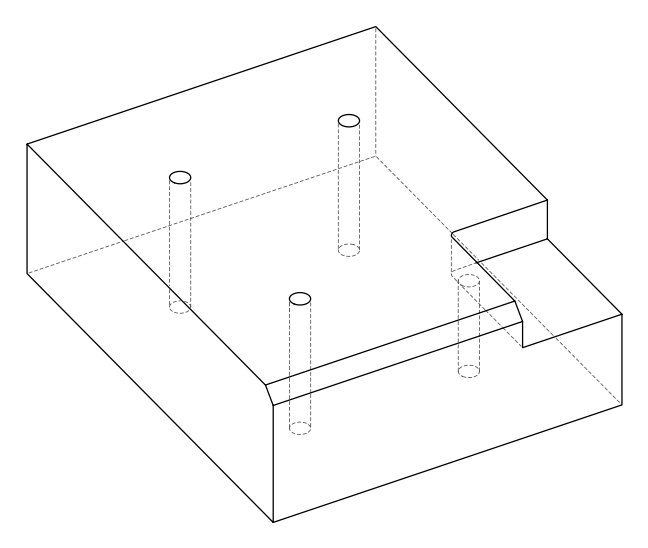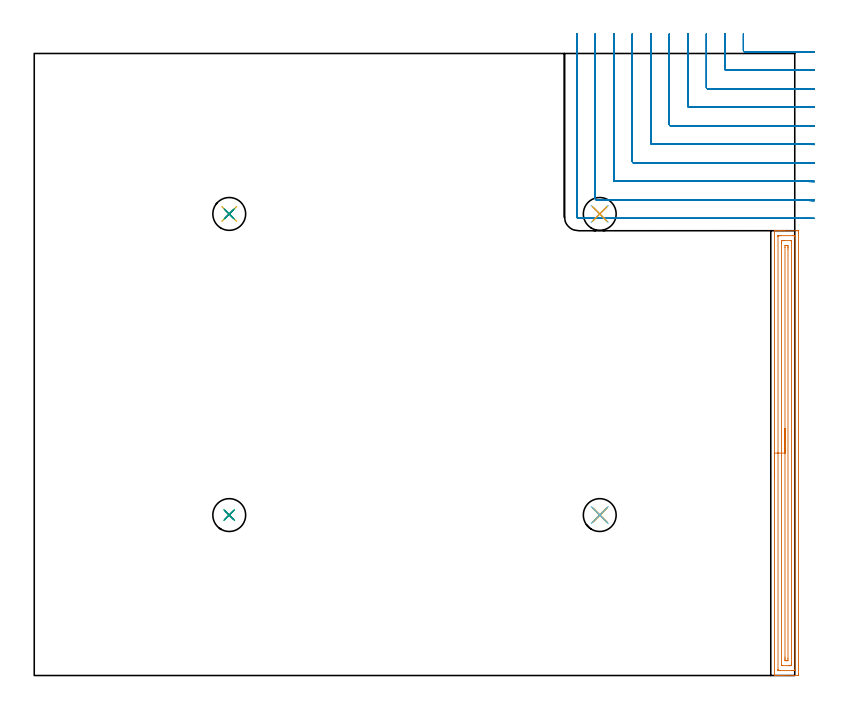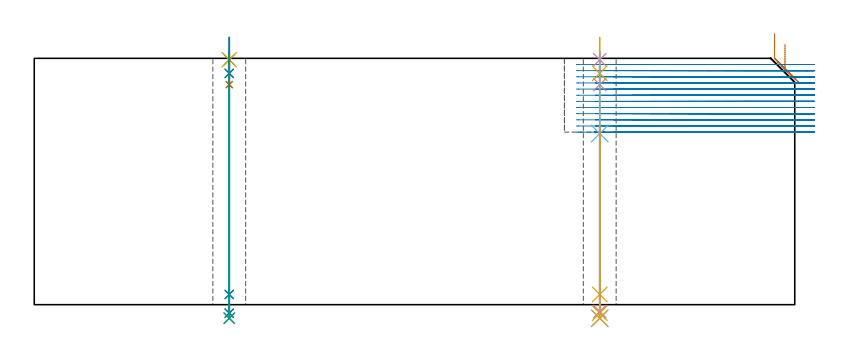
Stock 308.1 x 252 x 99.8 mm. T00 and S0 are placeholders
(PLAN: 17 operations, 13 tool changes, 37.6 min)
(1 AREA_MILL | FG_CHAMFER_SURFACE | UGT0205_001 | 5.97 min | 8747 mm3)
(2 MILL_CORNER_NOTCH_RECTANGULAR | CORNER_NOTCH_RECTANGULAR | NXT0201_013 | Follow Part, ap 2.5, ae 75% | 27.79 min | 199837 mm3)
(3 SPOT_DRILL | STEP1HOLE | NXT0321_9005460120000 | 0.03 min | 0 mm3)
(4 SPOT_DRILL_1 | STEP1HOLE_1 | NXT0321_9005460120000 | 0.03 min | 3 mm3)
(5 SPOT_DRILL_2 | STEP1HOLE_2 | NXT0321_9005460120000 | 0.03 min | 3 mm3)
(6 SPOT_DRILL_3 | STEP1HOLE_3 | NXT0321_9005460120000 | 0.04 min | 9 mm3)
(7 DRILL_BLIND_HOLE_INTO_CENTER | STEP1HOLE | NXT0301_042 | 0.05 min | 386 mm3)
(8 GUN_DRILL_THROUGH_HOLE | STEP1HOLE | UGT0307_005 | 0.54 min | 5000 mm3)
(9 DRILL_TO_ENLARGE_THROUGH_HOLE | STEP1HOLE | UGT0301_267 | 0.43 min | 8466 mm3)
(10 DRILL_BLIND_HOLE_INTO_CENTER_1 | STEP1HOLE_1 | NXT0301_042 | 0.05 min | 389 mm3)
(11 GUN_DRILL_THROUGH_HOLE_1 | STEP1HOLE_1 | UGT0307_005 | 0.54 min | 4977 mm3)
(12 DRILL_TO_ENLARGE_THROUGH_HOLE_1 | STEP1HOLE_1 | UGT0301_267 | 0.43 min | 8478 mm3)
(13 DRILL_BLIND_HOLE_INTO_CENTER_2 | STEP1HOLE_2 | NXT0301_042 | 0.05 min | 383 mm3)
(14 GUN_DRILL_THROUGH_HOLE_2 | STEP1HOLE_2 | UGT0307_005 | 0.54 min | 4987 mm3)
(15 DRILL_TO_ENLARGE_THROUGH_HOLE_2 | STEP1HOLE_2 | UGT0301_267 | 0.43 min | 8464 mm3)
(16 DRILL_THROUGH_HOLE_INTO_CENTER | STEP1HOLE_3 | NXT0301_042 | 0.31 min | 2749 mm3)
(17 DRILL_TO_ENLARGE_THROUGH_HOLE_3 | STEP1HOLE_3 | UGT0301_267 | 0.32 min | 6931 mm3)
(TOOL UGT0205_001 | Chamfer Mill 20 x 3 x 45 deg. | D20 FL50 Z2)
(TOOL NXT0201_013 | ENDMILL 10mm | D10 FL30 Z4)
(TOOL NXT0321_9005460120000 | NC Spot Drill, 142deg, 12mm, Carbide, Uncoated | D12 PA142 FL30 Z2)
(TOOL NXT0301_042 | Carbide Drill 7.1mm [860.1-0710-057A1-MM 2214] | D7.1 PA140 FL85 Z2)
(TOOL UGT0307_005 | Gun Drill 8.3 mm | D8.3 PA130 FL24 Z1)
(TOOL UGT0301_267 | Twist Drill 13.3 mm | D13.3 PA118 FL108 Z2)
(OP 1 AREA_MILL)
G17 G21 G94 G90
T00 M6
G54
G17 G0 G90 X299.9 Y80.1 S1061 M3
G43 Z109.8 H0
G94 G1 Y80.138 Z108.928 F250.
Y80.252 Z108.063
Y80.441 Z107.212
Y80.703 Z106.38
Y81.037 Z105.574
Y81.44 Z104.8
Y81.909 Z104.064
Y82.44 Z103.372
Y83.029 Z102.729
Y83.672 Z102.139
Y84.364 Z101.608
Y85.1 Z101.14
Y85.874 Z100.737
Y86.68 Z100.403
Y87.512 Z100.141
Y88.364 Z99.952
Y89.228 Z99.838
Y90.1 Z99.8
Y180.064
X299.906 Y180.19 Z99.793
X300.172 Y180.2 Z99.527
X300.883 Z98.816
X301.569 Z98.13
X302.107 Z97.589
X302.376 Z97.321
X302.988 Z96.709
X303.257 Z96.44
X303.869 Z95.825
X308.849 Z90.848
X309.155 Y180.197 Z90.542
X309.591 Y180.191 Z90.106
X309.595 Y180.063 Z90.103
X309.599 Y179.619 Z90.101
X309.6 Y179.169 Z90.1
Y0.581
X309.595 Y0.136 Z90.103
X309.591 Y0.01 Z90.106
X309.461 Y0. Z90.236
X303.869 Z95.825
X303.257 Z96.44
X302.988 Z96.709
X302.376 Z97.321
X302.107 Z97.589
X301.569 Z98.13
X300.883 Z98.816
X300.17 Y0.001 Z99.528
X299.906 Y0.01 Z99.793
X299.9 Y0.136 Z99.8
Y90.1
X301.314 Z98.386
X301.315 Y177.837 Z98.385
X301.316 Y178.038 Z98.384
X301.319 Y178.137 Z98.381
X301.321 Y178.179 Z98.379
X301.39 Y178.19 Z98.31
X301.75 Y178.198 Z97.95
X302.107 Y178.199 Z97.593
X302.629 Y178.2 Z97.071
X307.393 Z92.307
X307.917 Y178.198 Z91.783
X308.096 Y178.191 Z91.604
X308.179 Y178.186 Z91.521
X308.184 Y177.928 Z91.516
X308.185 Y177.837 Z91.515
Y2.363
X308.184 Y2.163 Z91.516
X308.181 Y2.063 Z91.519
X308.179 Y2.021 Z91.521
X308.11 Y2.01 Z91.59
X307.749 Y2.002 Z91.951
X307.393 Y2.001 Z92.307
X306.871 Y2. Z92.829
X302.107 Z97.593
X301.583 Y2.002 Z98.117
X301.404 Y2.009 Z98.296
X301.321 Y2.014 Z98.379
X301.316 Y2.272 Z98.384
X301.315 Y2.363 Z98.385
X301.314 Y90.1 Z98.386
X302.728 Z96.972
X302.729 Y175.165 Z96.971
Y175.426
X302.734 Y176.056 Z96.966
X302.735 Y176.178 Z96.965
X302.853 Y176.192 Z96.847
X302.988 Y176.196 Z96.712
X303.726 Y176.2 Z95.974
X303.869 Z95.831
X306.369 Z93.331
X306.512 Y176.199 Z93.188
X306.655 Y176.195 Z93.045
X306.749 Y176.19 Z92.951
X306.766 Y176.185 Z92.934
X306.767 Y176.174 Z92.933
X306.77 Y176.143 Z92.93
X306.771 Y176.056 Z92.929
Y175.793
Y5.035
Y4.774
X306.766 Y4.144 Z92.934
X306.764 Y4.022 Z92.936
X306.647 Y4.008 Z93.053
X306.512 Y4.004 Z93.188
X305.774 Y4. Z93.926
X305.631 Z94.069
X303.131 Z96.569
X302.988 Y4.001 Z96.712
X302.845 Y4.005 Z96.855
X302.751 Y4.01 Z96.949
X302.734 Y4.015 Z96.966
X302.733 Y4.026 Z96.967
X302.73 Y4.057 Z96.97
X302.729 Y4.144 Z96.971
Y4.407
X302.728 Y90.1 Z96.972
X304.143 Z95.557
X304.144 Y173.384 Z95.556
X304.147 Y173.993 Z95.553
X304.151 Y174.19 Z95.549
X304.346 Y174.194 Z95.354
X304.75 Y174.199 Z94.95
X304.824 Y174.2 Z94.876
X305.169 Y174.194 Z94.531
X305.336 Y174.19 Z94.364
X305.35 Y174.099 Z94.35
X305.355 Y173.662 Z94.345
X305.357 Y173.384 Z94.343
Y172.769
X305.356 Y6.817 Z94.344
X305.353 Y6.207 Z94.347
X305.349 Y6.01 Z94.351
X305.154 Y6.006 Z94.546
X304.75 Y6.001 Z94.95
X304.676 Y6. Z95.024
X304.331 Y6.006 Z95.369
X304.164 Y6.01 Z95.536
X304.15 Y6.101 Z95.55
X304.145 Y6.538 Z95.555
X304.143 Y6.817 Z95.557
Y7.431
Y90.1
Y90.972 Z95.595
Y91.837 Z95.709
Y92.688 Z95.898
Y93.52 Z96.16
Y94.326 Z96.494
Y95.1 Z96.897
Y95.836 Z97.366
Y96.528 Z97.897
Y97.171 Z98.486
Y97.76 Z99.129
Y98.292 Z99.822
Y98.76 Z100.557
Y99.163 Z101.331
Y99.497 Z102.137
Y99.759 Z102.969
Y99.948 Z103.821
Y100.062 Z104.686
Y100.1 Z105.557
G0 Z109.8
M5
M2
(OP 2 MILL_CORNER_NOTCH_RECTANGULAR)
G17 G21 G94 G90
T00 M6
G54
G17 G0 G90 X287.3 Y260. S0 M3
G43 Z109.8 H0
Z97.308
G94 G1 Y257. F250.
Y253.195 F500.
G3 X287.795 Y252.7 R0.5
G1 X311.589
G2 X313.053 Y252.684 R67.5
G1 X316.052 Y252.619 F250.
G0 Z109.8
X279.8 Y260.
Z97.308
G1 Y257.
Y245.695 F500.
G3 X280.295 Y245.2 R0.5
G1 X311.589
G2 X313.1 Y245.181 R60.
G1 X316.099 Y245.105 F250.
G0 Z109.8
X272.3 Y260.
Z97.308
G1 Y257.
Y238.196 F500.
G3 X272.796 Y237.7 R0.5
G1 X311.589
G2 X313.1 Y237.678 R52.5
G1 X316.099 Y237.592 F250.
G0 Z109.8
X264.8 Y260.
Z97.308
G1 Y257.
Y230.696 F500.
G3 X265.296 Y230.2 R0.5
G1 X311.589
G2 X313.1 Y230.175 R45.
G1 X316.098 Y230.074 F250.
G0 Z109.8
X257.3 Y260.
Z97.308
G1 Y257.
Y223.196 F500.
G3 X257.796 Y222.7 R0.5
G1 X311.589
G2 X313.1 Y222.67 R37.5
G1 X316.098 Y222.549 F250.
G0 Z109.8
X249.8 Y260.
Z97.308
G1 Y257.
Y215.696 F500.
G3 X250.296 Y215.2 R0.5
G1 X311.589
G2 X313.1 Y215.162 R30.
G1 X316.096 Y215.011 F250.
G0 Z109.8
X242.3 Y260.
Z97.308
G1 Y257.
Y208.197 F500.
G3 X242.797 Y207.7 R0.5
G1 X311.589
G2 X313.1 Y207.649 R22.5
G1 X316.093 Y207.448 F250.
G0 Z109.8
X234.8 Y260.
Z97.308
G1 Y257.
Y200.697 F500.
G3 X235.297 Y200.2 R0.5
G1 X311.589
G2 X313.1 Y200.124 R15.
G1 X316.085 Y199.822 F250.
G0 Z109.8
X227.3 Y260.
Z97.308
G1 Y257.
Y193.197 F500.
G3 X227.797 Y192.7 R0.5
G1 X311.589
G2 X313.1 Y192.546 R7.5
G1 X316.038 Y191.942 F250.
G0 Z109.8
X219.8 Y260.
Z97.308
G1 Y257.
Y185.9 F500.
G3 X220.5 Y185.2 R0.7
G1 X311.589
X314.589 F250.
G0 Z109.8
X287.3 Y260.
Z94.817
G1 Y257.
Y253.195 F500.
G3 X287.795 Y252.7 R0.5
G1 X312.99
X313.051
X316.051 Y252.697 F250.
G0 Z109.8
X279.8 Y260.
Z94.817
G1 Y257.
Y245.695 F500.
G3 X280.295 Y245.2 R0.5
G1 X312.99
X313.1
X316.1 Y245.194 F250.
G0 Z109.8
X272.3 Y260.
Z94.817
G1 Y257.
Y238.196 F500.
G3 X272.796 Y237.7 R0.5
G1 X312.99
X313.1
X316.1 Y237.694 F250.
G0 Z109.8
X264.8 Y260.
Z94.817
G1 Y257.
Y230.696 F500.
G3 X265.296 Y230.2 R0.5
G1 X312.99
X313.1
X316.1 Y230.193 F250.
G0 Z109.8
X257.3 Y260.
Z94.817
G1 Y257.
Y223.196 F500.
G3 X257.796 Y222.7 R0.5
G1 X312.99
X313.1
X316.1 Y222.691 F250.
G0 Z109.8
X249.8 Y260.
Z94.817
G1 Y257.
Y215.697 F500.
G3 X250.297 Y215.2 R0.5
G1 X312.99
X313.1
X316.1 Y215.189 F250.
G0 Z109.8
X242.3 Y260.
Z94.817
G1 Y257.
Y208.197 F500.
G3 X242.797 Y207.7 R0.5
G1 X312.99
X313.1
X316.1 Y207.685 F250.
G0 Z109.8
X234.8 Y260.
Z94.817
G1 Y257.
Y200.697 F500.
G3 X235.297 Y200.2 R0.5
G1 X312.99
X313.1
X316.1 Y200.178 F250.
G0 Z109.8
X227.3 Y260.
Z94.817
G1 Y257.
Y193.197 F500.
G3 X227.797 Y192.7 R0.5
G1 X312.99
X313.1 Y192.699
X316.1 Y192.655 F250.
G0 Z109.8
X219.8 Y260.
Z94.817
G1 Y257.
Y185.9 F500.
G3 X220.5 Y185.2 R0.7
G1 X312.99
X315.99 F250.
G0 Z109.8
X287.3 Y260.
Z92.325
G1 Y257.
Y253.195 F500.
G3 X287.795 Y252.7 R0.5
G1 X313.051
X316.051 F250.
G0 Z109.8
X279.8 Y260.
Z92.325
G1 Y257.
Y245.695 F500.
G3 X280.295 Y245.2 R0.5
G1 X313.1
X316.1 F250.
G0 Z109.8
X272.3 Y260.
Z92.325
G1 Y257.
Y238.196 F500.
G3 X272.796 Y237.7 R0.5
G1 X313.1
X316.1 F250.
G0 Z109.8
X264.8 Y260.
Z92.325
G1 Y257.
Y230.696 F500.
G3 X265.296 Y230.2 R0.5
G1 X313.1
X316.1 F250.
G0 Z109.8
X257.3 Y260.
Z92.325
G1 Y257.
Y223.196 F500.
G3 X257.796 Y222.7 R0.5
G1 X313.1
X316.1 F250.
G0 Z109.8
X249.8 Y260.
Z92.325
G1 Y257.
Y215.696 F500.
G3 X250.296 Y215.2 R0.5
G1 X313.1
X316.1 F250.
G0 Z109.8
X242.3 Y260.
Z92.325
G1 Y257.
Y208.197 F500.
G3 X242.797 Y207.7 R0.5
G1 X313.1
X316.1 F250.
G0 Z109.8
X234.8 Y260.
Z92.325
G1 Y257.
Y200.697 F500.
G3 X235.297 Y200.2 R0.5
G1 X313.1
X316.1 F250.
G0 Z109.8
X227.3 Y260.
Z92.325
G1 Y257.
Y193.197 F500.
G3 X227.797 Y192.7 R0.5
G1 X313.1
X316.1 F250.
G0 Z109.8
X219.8 Y260.
Z92.325
G1 Y257.
Y185.9 F500.
G3 X220.5 Y185.2 R0.7
G1 X313.1
X316.1 F250.
G0 Z109.8
X287.3 Y260.
Z89.833
G1 Y257.
Y253.195 F500.
G3 X287.795 Y252.7 R0.5
G1 X313.051
X316.051 F250.
G0 Z109.8
X279.8 Y260.
Z89.833
G1 Y257.
Y245.695 F500.
G3 X280.295 Y245.2 R0.5
G1 X313.1
X316.1 F250.
G0 Z109.8
X272.3 Y260.
Z89.833
G1 Y257.
Y238.196 F500.
G3 X272.796 Y237.7 R0.5
G1 X313.1
X316.1 F250.
G0 Z109.8
X264.8 Y260.
Z89.833
G1 Y257.
Y230.696 F500.
G3 X265.296 Y230.2 R0.5
G1 X313.1
X316.1 F250.
G0 Z109.8
X257.3 Y260.
Z89.833
G1 Y257.
Y223.196 F500.
G3 X257.796 Y222.7 R0.5
G1 X313.1
X316.1 F250.
G0 Z109.8
X249.8 Y260.
Z89.833
G1 Y257.
Y215.696 F500.
G3 X250.296 Y215.2 R0.5
G1 X313.1
X316.1 F250.
G0 Z109.8
X242.3 Y260.
Z89.833
G1 Y257.
Y208.197 F500.
G3 X242.797 Y207.7 R0.5
G1 X313.1
X316.1 F250.
G0 Z109.8
X234.8 Y260.
Z89.833
G1 Y257.
Y200.697 F500.
G3 X235.297 Y200.2 R0.5
G1 X313.1
X316.1 F250.
G0 Z109.8
X227.3 Y260.
Z89.833
G1 Y257.
Y193.197 F500.
G3 X227.797 Y192.7 R0.5
G1 X313.1
X316.1 F250.
G0 Z109.8
X219.8 Y260.
Z89.833
G1 Y257.
Y185.9 F500.
G3 X220.5 Y185.2 R0.7
G1 X313.1
X316.1 F250.
G0 Z109.8
X287.3 Y260.
Z87.342
G1 Y257.
Y253.195 F500.
G3 X287.795 Y252.7 R0.5
G1 X313.051
X316.051 F250.
G0 Z109.8
X279.8 Y260.
Z87.342
G1 Y257.
Y245.695 F500.
G3 X280.295 Y245.2 R0.5
G1 X313.1
X316.1 F250.
G0 Z109.8
X272.3 Y260.
Z87.342
G1 Y257.
Y238.196 F500.
G3 X272.796 Y237.7 R0.5
G1 X313.1
X316.1 F250.
G0 Z109.8
X264.8 Y260.
Z87.342
G1 Y257.
Y230.696 F500.
G3 X265.296 Y230.2 R0.5
G1 X313.1
X316.1 F250.
G0 Z109.8
X257.3 Y260.
Z87.342
G1 Y257.
Y223.196 F500.
G3 X257.796 Y222.7 R0.5
G1 X313.1
X316.1 F250.
G0 Z109.8
X249.8 Y260.
Z87.342
G1 Y257.
Y215.696 F500.
G3 X250.296 Y215.2 R0.5
G1 X313.1
X316.1 F250.
G0 Z109.8
X242.3 Y260.
Z87.342
G1 Y257.
Y208.197 F500.
G3 X242.797 Y207.7 R0.5
G1 X313.1
X316.1 F250.
G0 Z109.8
X234.8 Y260.
Z87.342
G1 Y257.
Y200.697 F500.
G3 X235.297 Y200.2 R0.5
G1 X313.1
X316.1 F250.
G0 Z109.8
X227.3 Y260.
Z87.342
G1 Y257.
Y193.197 F500.
G3 X227.797 Y192.7 R0.5
G1 X313.1
X316.1 F250.
G0 Z109.8
X219.8 Y260.
Z87.342
G1 Y257.
Y185.9 F500.
G3 X220.5 Y185.2 R0.7
G1 X313.1
X316.1 F250.
G0 Z109.8
X287.3 Y260.
Z84.85
G1 Y257.
Y253.195 F500.
G3 X287.795 Y252.7 R0.5
G1 X313.051
X316.051 F250.
G0 Z109.8
X279.8 Y260.
Z84.85
G1 Y257.
Y245.695 F500.
G3 X280.295 Y245.2 R0.5
G1 X313.1
X316.1 F250.
G0 Z109.8
X272.3 Y260.
Z84.85
G1 Y257.
Y238.196 F500.
G3 X272.796 Y237.7 R0.5
G1 X313.1
X316.1 F250.
G0 Z109.8
X264.8 Y260.
Z84.85
G1 Y257.
Y230.696 F500.
G3 X265.296 Y230.2 R0.5
G1 X313.1
X316.1 F250.
G0 Z109.8
X257.3 Y260.
Z84.85
G1 Y257.
Y223.196 F500.
G3 X257.796 Y222.7 R0.5
G1 X313.1
X316.1 F250.
G0 Z109.8
X249.8 Y260.
Z84.85
G1 Y257.
Y215.696 F500.
G3 X250.296 Y215.2 R0.5
G1 X313.1
X316.1 F250.
G0 Z109.8
X242.3 Y260.
Z84.85
G1 Y257.
Y208.197 F500.
G3 X242.797 Y207.7 R0.5
G1 X313.1
X316.1 F250.
G0 Z109.8
X234.8 Y260.
Z84.85
G1 Y257.
Y200.697 F500.
G3 X235.297 Y200.2 R0.5
G1 X313.1
X316.1 F250.
G0 Z109.8
X227.3 Y260.
Z84.85
G1 Y257.
Y193.197 F500.
G3 X227.797 Y192.7 R0.5
G1 X313.1
X316.1 F250.
G0 Z109.8
X219.8 Y260.
Z84.85
G1 Y257.
Y185.9 F500.
G3 X220.5 Y185.2 R0.7
G1 X313.1
X316.1 F250.
G0 Z109.8
X287.3 Y260.
Z82.358
G1 Y257.
Y253.195 F500.
G3 X287.795 Y252.7 R0.5
G1 X313.051
X316.051 F250.
G0 Z109.8
X279.8 Y260.
Z82.358
G1 Y257.
Y245.695 F500.
G3 X280.295 Y245.2 R0.5
G1 X313.1
X316.1 F250.
G0 Z109.8
X272.3 Y260.
Z82.358
G1 Y257.
Y238.196 F500.
G3 X272.796 Y237.7 R0.5
G1 X313.1
X316.1 F250.
G0 Z109.8
X264.8 Y260.
Z82.358
G1 Y257.
Y230.696 F500.
G3 X265.296 Y230.2 R0.5
G1 X313.1
X316.1 F250.
G0 Z109.8
X257.3 Y260.
Z82.358
G1 Y257.
Y223.196 F500.
G3 X257.796 Y222.7 R0.5
G1 X313.1
X316.1 F250.
G0 Z109.8
X249.8 Y260.
Z82.358
G1 Y257.
Y215.696 F500.
G3 X250.296 Y215.2 R0.5
G1 X313.1
X316.1 F250.
G0 Z109.8
X242.3 Y260.
Z82.358
G1 Y257.
Y208.197 F500.
G3 X242.797 Y207.7 R0.5
G1 X313.1
X316.1 F250.
G0 Z109.8
X234.8 Y260.
Z82.358
G1 Y257.
Y200.697 F500.
G3 X235.297 Y200.2 R0.5
G1 X313.1
X316.1 F250.
G0 Z109.8
X227.3 Y260.
Z82.358
G1 Y257.
Y193.197 F500.
G3 X227.797 Y192.7 R0.5
G1 X313.1
X316.1 F250.
G0 Z109.8
X219.8 Y260.
Z82.358
G1 Y257.
Y185.9 F500.
G3 X220.5 Y185.2 R0.7
G1 X313.1
X316.1 F250.
G0 Z109.8
X287.3 Y260.
Z79.867
G1 Y257.
Y253.195 F500.
G3 X287.795 Y252.7 R0.5
G1 X313.051
X316.051 F250.
G0 Z109.8
X279.8 Y260.
Z79.867
G1 Y257.
Y245.695 F500.
G3 X280.295 Y245.2 R0.5
G1 X313.1
X316.1 F250.
G0 Z109.8
X272.3 Y260.
Z79.867
G1 Y257.
Y238.196 F500.
G3 X272.796 Y237.7 R0.5
G1 X313.1
X316.1 F250.
G0 Z109.8
X264.8 Y260.
Z79.867
G1 Y257.
Y230.696 F500.
G3 X265.296 Y230.2 R0.5
G1 X313.1
X316.1 F250.
G0 Z109.8
X257.3 Y260.
Z79.867
G1 Y257.
Y223.196 F500.
G3 X257.796 Y222.7 R0.5
G1 X313.1
X316.1 F250.
G0 Z109.8
X249.8 Y260.
Z79.867
G1 Y257.
Y215.696 F500.
G3 X250.296 Y215.2 R0.5
G1 X313.1
X316.1 F250.
G0 Z109.8
X242.3 Y260.
Z79.867
G1 Y257.
Y208.197 F500.
G3 X242.797 Y207.7 R0.5
G1 X313.1
X316.1 F250.
G0 Z109.8
X234.8 Y260.
Z79.867
G1 Y257.
Y200.697 F500.
G3 X235.297 Y200.2 R0.5
G1 X313.1
X316.1 F250.
G0 Z109.8
X227.3 Y260.
Z79.867
G1 Y257.
Y193.197 F500.
G3 X227.797 Y192.7 R0.5
G1 X313.1
X316.1 F250.
G0 Z109.8
X219.8 Y260.
Z79.867
G1 Y257.
Y185.9 F500.
G3 X220.5 Y185.2 R0.7
G1 X313.1
X316.1 F250.
G0 Z109.8
X287.3 Y260.
Z77.375
G1 Y257.
Y253.195 F500.
G3 X287.795 Y252.7 R0.5
G1 X313.051
X316.051 F250.
G0 Z109.8
X279.8 Y260.
Z77.375
G1 Y257.
Y245.695 F500.
G3 X280.295 Y245.2 R0.5
G1 X313.1
X316.1 F250.
G0 Z109.8
X272.3 Y260.
Z77.375
G1 Y257.
Y238.196 F500.
G3 X272.796 Y237.7 R0.5
G1 X313.1
X316.1 F250.
G0 Z109.8
X264.8 Y260.
Z77.375
G1 Y257.
Y230.696 F500.
G3 X265.296 Y230.2 R0.5
G1 X313.1
X316.1 F250.
G0 Z109.8
X257.3 Y260.
Z77.375
G1 Y257.
Y223.196 F500.
G3 X257.796 Y222.7 R0.5
G1 X313.1
X316.1 F250.
G0 Z109.8
X249.8 Y260.
Z77.375
G1 Y257.
Y215.696 F500.
G3 X250.296 Y215.2 R0.5
G1 X313.1
X316.1 F250.
G0 Z109.8
X242.3 Y260.
Z77.375
G1 Y257.
Y208.197 F500.
G3 X242.797 Y207.7 R0.5
G1 X313.1
X316.1 F250.
G0 Z109.8
X234.8 Y260.
Z77.375
G1 Y257.
Y200.697 F500.
G3 X235.297 Y200.2 R0.5
G1 X313.1
X316.1 F250.
G0 Z109.8
X227.3 Y260.
Z77.375
G1 Y257.
Y193.197 F500.
G3 X227.797 Y192.7 R0.5
G1 X313.1
X316.1 F250.
G0 Z109.8
X219.8 Y260.
Z77.375
G1 Y257.
Y185.9 F500.
G3 X220.5 Y185.2 R0.7
G1 X313.1
X316.1 F250.
G0 Z109.8
X287.3 Y260.
Z74.883
G1 Y257.
Y253.195 F500.
G3 X287.795 Y252.7 R0.5
G1 X313.051
X316.051 F250.
G0 Z109.8
X279.8 Y260.
Z74.883
G1 Y257.
Y245.695 F500.
G3 X280.295 Y245.2 R0.5
G1 X313.1
X316.1 F250.
G0 Z109.8
X272.3 Y260.
Z74.883
G1 Y257.
Y238.196 F500.
G3 X272.796 Y237.7 R0.5
G1 X313.1
X316.1 F250.
G0 Z109.8
X264.8 Y260.
Z74.883
G1 Y257.
Y230.696 F500.
G3 X265.296 Y230.2 R0.5
G1 X313.1
X316.1 F250.
G0 Z109.8
X257.3 Y260.
Z74.883
G1 Y257.
Y223.196 F500.
G3 X257.796 Y222.7 R0.5
G1 X313.1
X316.1 F250.
G0 Z109.8
X249.8 Y260.
Z74.883
G1 Y257.
Y215.696 F500.
G3 X250.296 Y215.2 R0.5
G1 X313.1
X316.1 F250.
G0 Z109.8
X242.3 Y260.
Z74.883
G1 Y257.
Y208.197 F500.
G3 X242.797 Y207.7 R0.5
G1 X313.1
X316.1 F250.
G0 Z109.8
X234.8 Y260.
Z74.883
G1 Y257.
Y200.697 F500.
G3 X235.297 Y200.2 R0.5
G1 X313.1
X316.1 F250.
G0 Z109.8
X227.3 Y260.
Z74.883
G1 Y257.
Y193.197 F500.
G3 X227.797 Y192.7 R0.5
G1 X313.1
X316.1 F250.
G0 Z109.8
X219.8 Y260.
Z74.883
G1 Y257.
Y185.9 F500.
G3 X220.5 Y185.2 R0.7
G1 X313.1
X316.1 F250.
G0 Z109.8
X287.3 Y260.
Z72.392
G1 Y257.
Y253.195 F500.
G3 X287.795 Y252.7 R0.5
G1 X313.051
X316.051 F250.
G0 Z109.8
X279.8 Y260.
Z72.392
G1 Y257.
Y245.695 F500.
G3 X280.295 Y245.2 R0.5
G1 X313.1
X316.1 F250.
G0 Z109.8
X272.3 Y260.
Z72.392
G1 Y257.
Y238.196 F500.
G3 X272.796 Y237.7 R0.5
G1 X313.1
X316.1 F250.
G0 Z109.8
X264.8 Y260.
Z72.392
G1 Y257.
Y230.696 F500.
G3 X265.296 Y230.2 R0.5
G1 X313.1
X316.1 F250.
G0 Z109.8
X257.3 Y260.
Z72.392
G1 Y257.
Y223.196 F500.
G3 X257.796 Y222.7 R0.5
G1 X313.1
X316.1 F250.
G0 Z109.8
X249.8 Y260.
Z72.392
G1 Y257.
Y215.696 F500.
G3 X250.296 Y215.2 R0.5
G1 X313.1
X316.1 F250.
G0 Z109.8
X242.3 Y260.
Z72.392
G1 Y257.
Y208.197 F500.
G3 X242.797 Y207.7 R0.5
G1 X313.1
X316.1 F250.
G0 Z109.8
X234.8 Y260.
Z72.392
G1 Y257.
Y200.697 F500.
G3 X235.297 Y200.2 R0.5
G1 X313.1
X316.1 F250.
G0 Z109.8
X227.3 Y260.
Z72.392
G1 Y257.
Y193.197 F500.
G3 X227.797 Y192.7 R0.5
G1 X313.1
X316.1 F250.
G0 Z109.8
X219.8 Y260.
Z72.392
G1 Y257.
Y185.9 F500.
G3 X220.5 Y185.2 R0.7
G1 X313.1
X316.1 F250.
G0 Z109.8
X287.3 Y260.
Z69.9
G1 Y257.
Y253.195 F500.
G3 X287.795 Y252.7 R0.5
G1 X313.051
X316.051 F250.
G0 Z109.8
X279.8 Y260.
Z69.9
G1 Y257.
Y245.695 F500.
G3 X280.295 Y245.2 R0.5
G1 X313.1
X316.1 F250.
G0 Z109.8
X272.3 Y260.
Z69.9
G1 Y257.
Y238.196 F500.
G3 X272.796 Y237.7 R0.5
G1 X313.1
X316.1 F250.
G0 Z109.8
X264.8 Y260.
Z69.9
G1 Y257.
Y230.696 F500.
G3 X265.296 Y230.2 R0.5
G1 X313.1
X316.1 F250.
G0 Z109.8
X257.3 Y260.
Z69.9
G1 Y257.
Y223.196 F500.
G3 X257.796 Y222.7 R0.5
G1 X313.1
X316.1 F250.
G0 Z109.8
X249.8 Y260.
Z69.9
G1 Y257.
Y215.696 F500.
G3 X250.296 Y215.2 R0.5
G1 X313.1
X316.1 F250.
G0 Z109.8
X242.3 Y260.
Z69.9
G1 Y257.
Y208.197 F500.
G3 X242.797 Y207.7 R0.5
G1 X313.1
X316.1 F250.
G0 Z109.8
X234.8 Y260.
Z69.9
G1 Y257.
Y200.697 F500.
G3 X235.297 Y200.2 R0.5
G1 X313.1
X316.1 F250.
G0 Z109.8
X227.3 Y260.
Z69.9
G1 Y257.
Y193.197 F500.
G3 X227.797 Y192.7 R0.5
G1 X313.1
X316.1 F250.
G0 Z109.8
X219.8 Y260.
Z69.9
G1 Y257.
Y185.9 F500.
G3 X220.5 Y185.2 R0.7
G1 X313.1
X316.1 F250.
G0 Z109.8
M5
M2
(OP 3 SPOT_DRILL)
G17 G21 G94 G90
T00 M6
G54
G17 G0 G90 X79. Y65. S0 M3
G43 Z109.8 H0
G94 G81 G98 Z99.228 F250. R102.8
G80
M5
M2
(OP 4 SPOT_DRILL_1)
G17 G21 G94 G90
T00 M6
G54
G17 G0 G90 X229.1 Y65. S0 M3
G43 Z109.8 H0
G94 G81 G98 Z99.228 F250. R102.8
G80
M5
M2
(OP 5 SPOT_DRILL_2)
G17 G21 G94 G90
T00 M6
G54
G17 G0 G90 X79. Y187. S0 M3
G43 Z109.8 H0
G94 G81 G98 Z99.228 F250. R102.8
G80
M5
M2
(OP 6 SPOT_DRILL_3)
G17 G21 G94 G90
T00 M6
G54
G17 G0 G90 X229.1 Y187. S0 M3
G43 Z109.8 H0
G94 G81 G98 Z69.328 F250. R72.9
G80
M5
M2
(OP 7 DRILL_BLIND_HOLE_INTO_CENTER)
G17 G21 G94 G90
T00 M6
G54
G17 G0 G90 X79. Y65. S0 M3
G43 Z109.8 H1
G94 G81 G98 Z89.15 F250. R101.8
G80
M5
M2
(OP 8 GUN_DRILL_THROUGH_HOLE)
G17 G21 G94 G90
T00 M6
G54
G17 G0 G90 X79. Y65. M8
G43 Z109.8 H0
Z108.279
S716 M3
G94 G1 Z93.715 F125. M26
G4 X.084
Z4.15 F250.
G4 X.084
Z-3.435 F125.
G4 X.084
M5
M9
G0 Z108.279
Z109.8
M2
(OP 9 DRILL_TO_ENLARGE_THROUGH_HOLE)
G17 G21 G94 G90
T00 M6
G54
G17 G0 G90 X79. Y65. S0 M3
G43 Z109.8 H0
G94 G73 G98 Z-5.496 F250. Q13.162 R101.8
G80
M5
M2
(OP 10 DRILL_BLIND_HOLE_INTO_CENTER_1)
G17 G21 G94 G90
T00 M6
G54
G17 G0 G90 X229.1 Y65. S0 M3
G43 Z109.8 H1
G94 G81 G98 Z89.15 F250. R101.8
G80
M5
M2
(OP 11 GUN_DRILL_THROUGH_HOLE_1)
G17 G21 G94 G90
T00 M6
G54
G17 G0 G90 X229.1 Y65. M8
G43 Z109.8 H0
Z108.279
S716 M3
G94 G1 Z93.715 F125. M26
G4 X.084
Z4.15 F250.
G4 X.084
Z-3.435 F125.
G4 X.084
M5
M9
G0 Z108.279
Z109.8
M2
(OP 12 DRILL_TO_ENLARGE_THROUGH_HOLE_1)
G17 G21 G94 G90
T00 M6
G54
G17 G0 G90 X229.1 Y65. S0 M3
G43 Z109.8 H0
G94 G73 G98 Z-5.496 F250. Q13.162 R101.8
G80
M5
M2
(OP 13 DRILL_BLIND_HOLE_INTO_CENTER_2)
G17 G21 G94 G90
T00 M6
G54
G17 G0 G90 X79. Y187. S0 M3
G43 Z109.8 H1
G94 G81 G98 Z89.15 F250. R101.8
G80
M5
M2
(OP 14 GUN_DRILL_THROUGH_HOLE_2)
G17 G21 G94 G90
T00 M6
G54
G17 G0 G90 X79. Y187. M8
G43 Z109.8 H0
Z108.279
S716 M3
G94 G1 Z93.715 F125. M26
G4 X.084
Z4.15 F250.
G4 X.084
Z-3.435 F125.
G4 X.084
M5
M9
G0 Z108.279
Z109.8
M2
(OP 15 DRILL_TO_ENLARGE_THROUGH_HOLE_2)
G17 G21 G94 G90
T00 M6
G54
G17 G0 G90 X79. Y187. S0 M3
G43 Z109.8 H0
G94 G73 G98 Z-5.496 F250. Q13.162 R101.8
G80
M5
M2
(OP 16 DRILL_THROUGH_HOLE_INTO_CENTER)
G17 G21 G94 G90
T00 M6
G54
G17 G0 G90 X229.1 Y187. S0 M3
G43 Z109.8 H1
G94 G73 G98 Z-2.792 F250. Q6.608 R71.9
G80
M5
M2
(OP 17 DRILL_TO_ENLARGE_THROUGH_HOLE_3)
G17 G21 G94 G90
T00 M6
G54
G17 G0 G90 X229.1 Y187. S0 M3
G43 Z109.8 H0
G94 G73 G98 Z-5.496 F250. Q12.566 R71.9
G80
M5
M2
